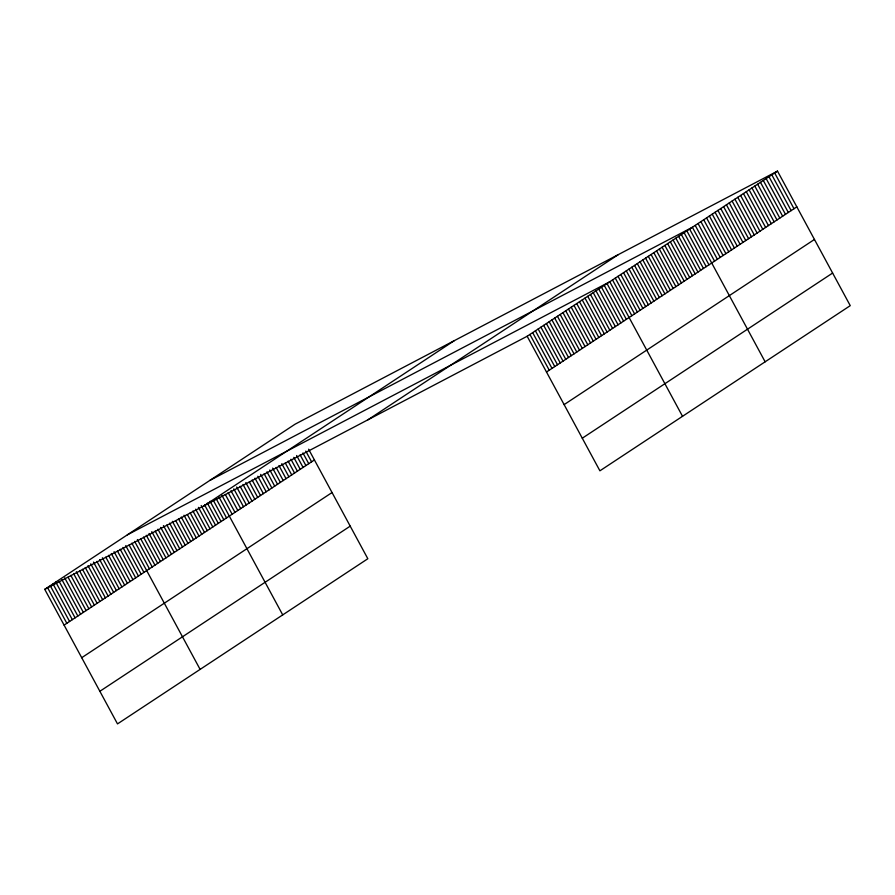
<?xml version="1.0" encoding="UTF-8"?>
<svg xmlns="http://www.w3.org/2000/svg" width="895" height="895" viewBox="0 0 895 895"><rect width="100%" height="100%" fill="white"/><g stroke="black" fill="none" stroke-linecap="round" stroke-linejoin="round"><path stroke-width="1.34" d="M308.618 449.212L367.834 558.737L117.502 723.898L44.75 589.346L295.093 424.185L777.498 171.102L850.25 305.654L599.907 470.815L527.166 336.263L777.498 171.102M203.948 505.832L454.28 340.671M367.968 419.777L618.311 254.627M64.082 625.102L314.425 459.94M81.713 657.702L332.045 492.541M546.498 372.018L796.83 206.857M99.871 691.287L350.214 526.137M564.118 404.618L814.461 239.457M582.287 438.214L832.618 273.053M209.978 480.346L692.383 227.263L765.135 361.804M127.358 534.841L609.775 281.768L682.527 416.309M44.75 589.346L527.166 336.263M774.667 172.981L793.999 208.736M771.826 174.849L791.158 210.605M768.995 176.718L788.316 212.473M766.154 178.597L785.486 214.341M763.312 180.466L782.644 216.221M760.481 182.334L779.813 218.089M757.64 184.213L776.972 219.957M754.809 186.082L774.13 221.837M751.968 187.95L771.3 223.705M749.126 189.829L768.458 225.574M746.296 191.698L765.628 227.453M743.454 193.566L762.786 229.321M740.612 195.446L759.944 231.19M737.782 197.314L757.114 233.069M734.94 199.182L754.272 234.937M732.11 201.051L751.442 236.806M729.268 202.93L748.6 238.674M726.427 204.798L745.759 240.554M723.596 206.667L742.928 242.422M720.755 208.546L740.087 244.29M717.924 210.415L737.256 246.17M715.083 212.283L734.415 248.038M712.241 214.162L731.573 249.906M709.411 216.031L728.743 251.786M706.569 217.899L725.901 253.654M703.738 219.778L723.071 255.522M700.897 221.647L720.229 257.402M698.055 223.515L717.387 259.27M695.225 225.395L714.557 261.139M689.631 229.075L708.963 264.83M686.879 230.899L706.211 266.643M684.127 232.711L703.459 268.466M681.375 234.524L700.707 270.279M678.623 236.347L697.943 272.102M675.859 238.159L695.191 273.915M673.107 239.983L692.439 275.727M670.355 241.795L689.687 277.551M667.603 243.608L686.935 279.363M664.851 245.431L684.183 281.175M662.099 247.244L681.431 282.999M659.346 249.067L678.667 284.811M656.583 250.88L675.915 286.635M653.831 252.692L673.163 288.447M651.079 254.516L670.411 290.26M648.327 256.328L667.659 292.083M645.575 258.14L664.907 293.896M642.823 259.964L662.155 295.719M640.07 261.776L659.391 297.532M637.307 263.6L656.639 299.344M634.555 265.412L653.887 301.167M631.803 267.225L651.135 302.98M629.051 269.048L648.383 304.803M626.299 270.861L645.631 306.616M623.546 272.684L642.878 308.428M620.794 274.496L640.115 310.252M618.031 276.309L637.363 312.064M615.279 278.132L634.611 313.876M612.527 279.945L631.859 315.7M607.023 283.581L626.355 319.336M604.27 285.393L623.602 321.148M601.518 287.217L620.839 322.961M598.755 289.029L618.087 324.784M596.003 290.853L615.335 326.597M593.251 292.665L612.583 328.42M590.499 294.477L609.831 330.233M587.746 296.301L607.078 332.045M584.994 298.113L604.326 333.869M582.242 299.926L601.563 335.681M579.479 301.749L598.811 337.505M576.727 303.562L596.059 339.317M573.975 305.385L593.307 341.129M571.223 307.198L590.555 342.953M568.47 309.01L587.802 344.765M565.718 310.833L585.05 346.589M562.955 312.646L582.287 348.401M560.203 314.469L579.535 350.214M557.451 316.282L576.783 352.037M554.699 318.094L574.031 353.849M551.947 319.918L571.278 355.662M549.194 321.73L568.526 357.485M546.442 323.554L565.774 359.298M543.679 325.366L563.011 361.121M540.927 327.178L560.259 362.934M538.175 329.002L557.507 364.746M535.423 330.814L554.755 366.57M532.67 332.638L552.002 368.382M529.918 334.45L549.25 370.206M305.788 451.091L311.583 461.809M302.946 452.959L308.741 463.688M300.105 454.828L305.911 465.557M296.625 455.51L303.069 467.425M293.795 457.379L300.239 469.304M290.953 459.258L297.397 471.173M288.112 461.126L294.556 473.041M285.281 462.995L291.725 474.909M281.802 463.677L288.884 476.789M278.96 465.545L286.053 478.657M276.119 467.425L283.212 480.525M272.639 468.096L280.37 482.405M269.809 469.976L277.539 484.273M266.967 471.844L274.698 486.142M264.126 473.712L271.867 488.021M260.646 474.395L269.026 489.889M257.816 476.263L266.184 491.758M254.974 478.143L263.354 493.637M252.133 480.011L260.512 495.506M249.302 481.879L257.682 497.374M245.823 482.562L254.84 499.253M242.981 484.43L251.998 501.122M240.14 486.309L249.168 502.99M236.66 486.992L246.326 504.858M233.83 488.86L243.496 506.738M230.988 490.728L240.654 508.606M228.147 492.608L237.813 510.474M225.316 494.476L234.982 512.354M221.837 495.159L232.141 514.222M218.995 497.027L282.719 614.887M216.243 498.839L226.547 517.914M213.491 500.663L223.795 519.726M210.09 501.289L221.043 521.539M207.338 503.102L218.29 523.362M204.586 504.914L215.538 525.175M201.185 505.541L212.786 526.998M198.433 507.364L210.034 528.811M195.681 509.177L207.271 530.623M192.917 510.989L204.519 532.447M190.165 512.813L201.767 534.259M187.413 514.625L199.014 536.083M184.012 515.251L196.262 537.895M181.26 517.064L193.51 539.707M178.508 518.887L190.758 541.531M175.756 520.7L187.995 543.343M172.355 521.326L185.243 545.167M169.602 523.139L182.49 546.979M166.85 524.962L179.738 548.792M163.449 525.589L176.986 550.615M160.697 527.401L174.234 552.428M157.945 529.225L171.482 554.251M155.193 531.037L168.719 556.063M151.792 531.664L165.967 557.876M149.04 533.476L163.214 559.699M146.288 535.299L160.462 561.512M143.536 537.112L157.71 563.324M140.784 538.924L154.958 565.148M137.382 539.551L152.206 566.96M134.63 541.374L149.443 568.784M131.867 543.187L200.111 669.393M129.115 544.999L143.938 572.408M125.725 545.626L141.186 574.232M122.962 547.449L138.434 576.044M120.21 549.261L135.682 577.868M117.458 551.074L132.93 579.68M114.057 551.7L130.167 581.493M111.304 553.524L127.414 583.316M108.552 555.336L124.662 585.129M105.8 557.149L121.91 586.952M102.399 557.775L119.158 588.765M99.647 559.599L116.406 590.577M96.895 561.411L113.654 592.4M93.494 562.038L110.891 594.213M90.742 563.85L108.138 596.036M87.99 565.674L105.386 597.849M85.238 567.486L102.634 599.661M82.485 569.309L99.882 601.485M79.733 571.122L97.13 603.297M76.332 571.748L94.367 605.109M73.58 573.561L91.614 606.933M70.817 575.384L88.862 608.745M68.065 577.197L86.11 610.569M64.675 577.823L83.358 612.381M61.912 579.636L80.606 614.194M59.16 581.459L77.854 616.017M55.77 582.074L75.091 617.83M53.006 583.898L72.338 619.653M50.254 585.71L69.586 621.466M47.502 587.534L66.834 623.278"/></g></svg>
